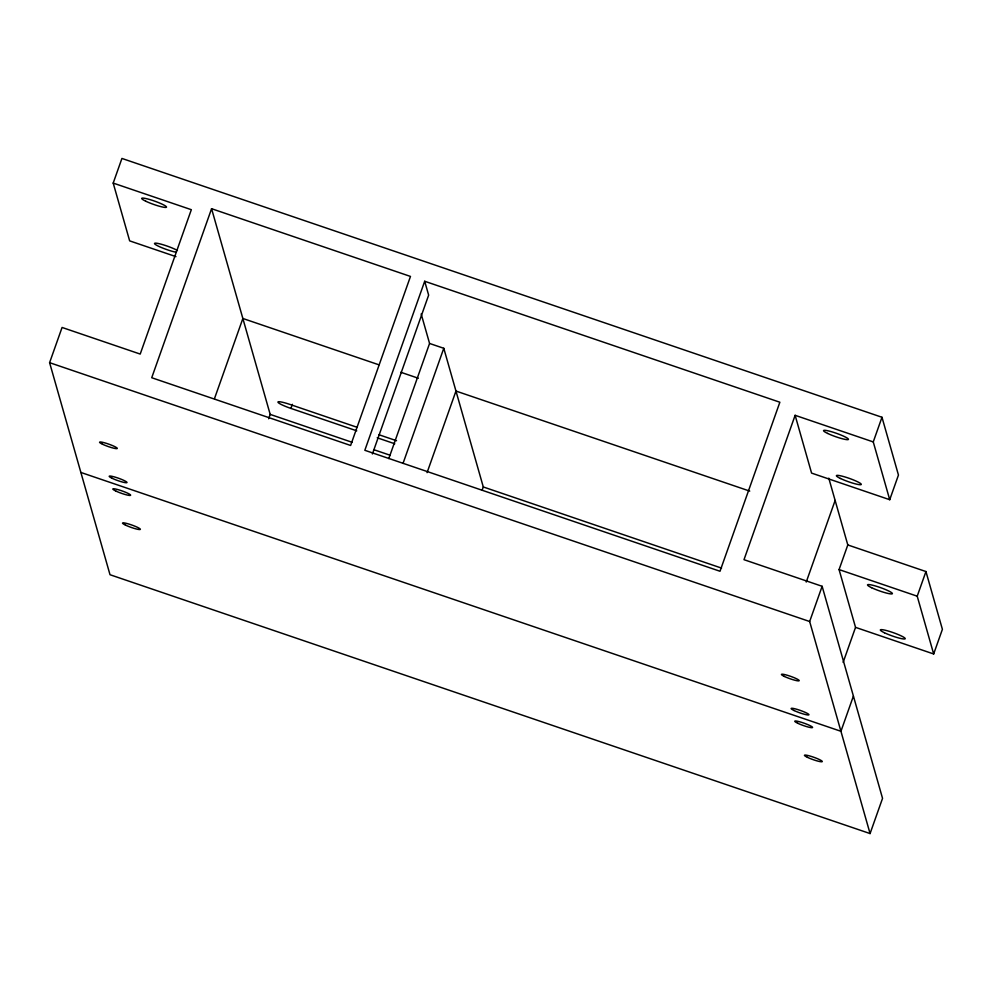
<?xml version="1.0" encoding="UTF-8"?>
<svg xmlns="http://www.w3.org/2000/svg" width="992" height="992" viewBox="0 0 992 992"><rect width="100%" height="100%" fill="white"/><g stroke="black" fill="none" stroke-linecap="round" stroke-linejoin="round"><path stroke-width="1.49" d="M795.125 415.313L744 559.686L822.132 586.297L882.545 798.349L870.071 833.565L110.013 574.728L49.6 362.675L62.074 327.459L140.207 354.07L191.332 209.696L113.2 183.086L121.929 158.435L881.987 417.272L898.454 475.056L889.725 499.708L811.58 473.097L795.125 415.313L873.258 441.924L889.725 499.708M211.581 208.704L151.726 377.729L350.622 445.458L410.477 276.433L211.581 208.704L270.184 414.396L268.634 418.76M214.483 398.623L242.866 318.482L378.87 364.796M356.748 430.826L290.929 408.419L292.367 404.352M424.688 281.269L364.833 450.294L720.006 571.256L779.861 402.231L424.688 281.269L428.643 295.145L372.397 453.964M388.814 458.564L429.573 343.455L421.166 313.931M403.025 463.413L443.784 348.291L429.573 343.455M427.068 472.651L455.96 391.059L749.741 491.102M482.261 489.874L483.29 486.96L443.784 348.291M806.236 582.044L835.128 500.452M870.071 833.565L809.658 621.513L822.132 586.297M873.258 441.924L881.987 417.272M843.138 662.371L855.538 627.366L839.071 569.582L847.8 544.943L828.779 478.156M853.405 696.086L840.943 731.29L80.873 472.452M855.538 627.366L933.67 653.976L917.216 596.192L925.945 571.541L847.8 544.943M933.67 653.976L942.4 629.325L925.945 571.541M175.956 256.63L129.654 240.87L113.2 183.086M400.805 372.273L418.351 378.25M839.071 569.582L917.216 596.192M357.058 427.279L289.776 404.376A13.194 1.724 19.5 0 0 277.921 402.157A13.194 1.724 19.5 0 0 290.929 408.419M378.994 434.756L396.54 440.733M377.22 437.794L394.766 443.771M270.184 414.396L352.086 442.283M374.021 449.76L390.104 455.229M483.29 486.96L721.531 568.094M49.6 362.675L809.658 621.513M176.117 252.241A13.194 1.724 19.5 0 1 157.765 245.867A13.194 1.724 19.5 0 1 159.315 243.734A13.194 1.724 19.5 0 1 177.394 250.468M794.071 710.52A9.424 1.228 19.5 0 0 808.74 714.934A9.424 1.228 19.5 0 0 797.37 709.454A9.424 1.228 19.5 0 0 794.071 710.52M112.146 478.293A9.424 1.228 19.5 0 0 126.815 482.695A9.424 1.228 19.5 0 0 115.444 477.226A9.424 1.228 19.5 0 0 112.146 478.293M784.362 676.432A9.424 1.228 19.5 0 0 799.031 680.834A9.424 1.228 19.5 0 0 787.648 675.366A9.424 1.228 19.5 0 0 784.362 676.432M102.436 444.193A9.424 1.228 19.5 0 0 117.106 448.607A9.424 1.228 19.5 0 0 105.722 443.139A9.424 1.228 19.5 0 0 102.436 444.193M827.613 433.417A13.194 1.724 19.5 0 0 848.16 439.592A13.194 1.724 19.5 0 0 832.226 431.929A13.194 1.724 19.5 0 0 827.613 433.417M840.46 478.479A13.194 1.724 19.5 0 0 860.994 484.654A13.194 1.724 19.5 0 0 845.072 476.991A13.194 1.724 19.5 0 0 840.46 478.479M145.688 201.178A13.194 1.724 19.5 0 0 166.234 207.365A13.194 1.724 19.5 0 0 150.3 199.702A13.194 1.724 19.5 0 0 145.688 201.178M115.766 491.003A9.424 1.228 19.5 0 0 130.436 495.405A9.424 1.228 19.5 0 0 119.065 489.936A9.424 1.228 19.5 0 0 115.766 491.003M797.692 723.23A9.424 1.228 19.5 0 0 812.361 727.644A9.424 1.228 19.5 0 0 800.99 722.164A9.424 1.228 19.5 0 0 797.692 723.23M125.476 525.09A9.424 1.228 19.5 0 0 140.145 529.505A9.424 1.228 19.5 0 0 128.774 524.024A9.424 1.228 19.5 0 0 125.476 525.09M807.401 757.318A9.424 1.228 19.5 0 0 822.083 761.732A9.424 1.228 19.5 0 0 810.7 756.251A9.424 1.228 19.5 0 0 807.401 757.318M871.571 587.686A13.194 1.724 19.5 0 0 892.106 593.861A13.194 1.724 19.5 0 0 876.184 586.198A13.194 1.724 19.5 0 0 871.571 587.686M884.405 632.747A13.194 1.724 19.5 0 0 904.952 638.922A13.194 1.724 19.5 0 0 889.018 631.259A13.194 1.724 19.5 0 0 884.405 632.747"/></g></svg>
